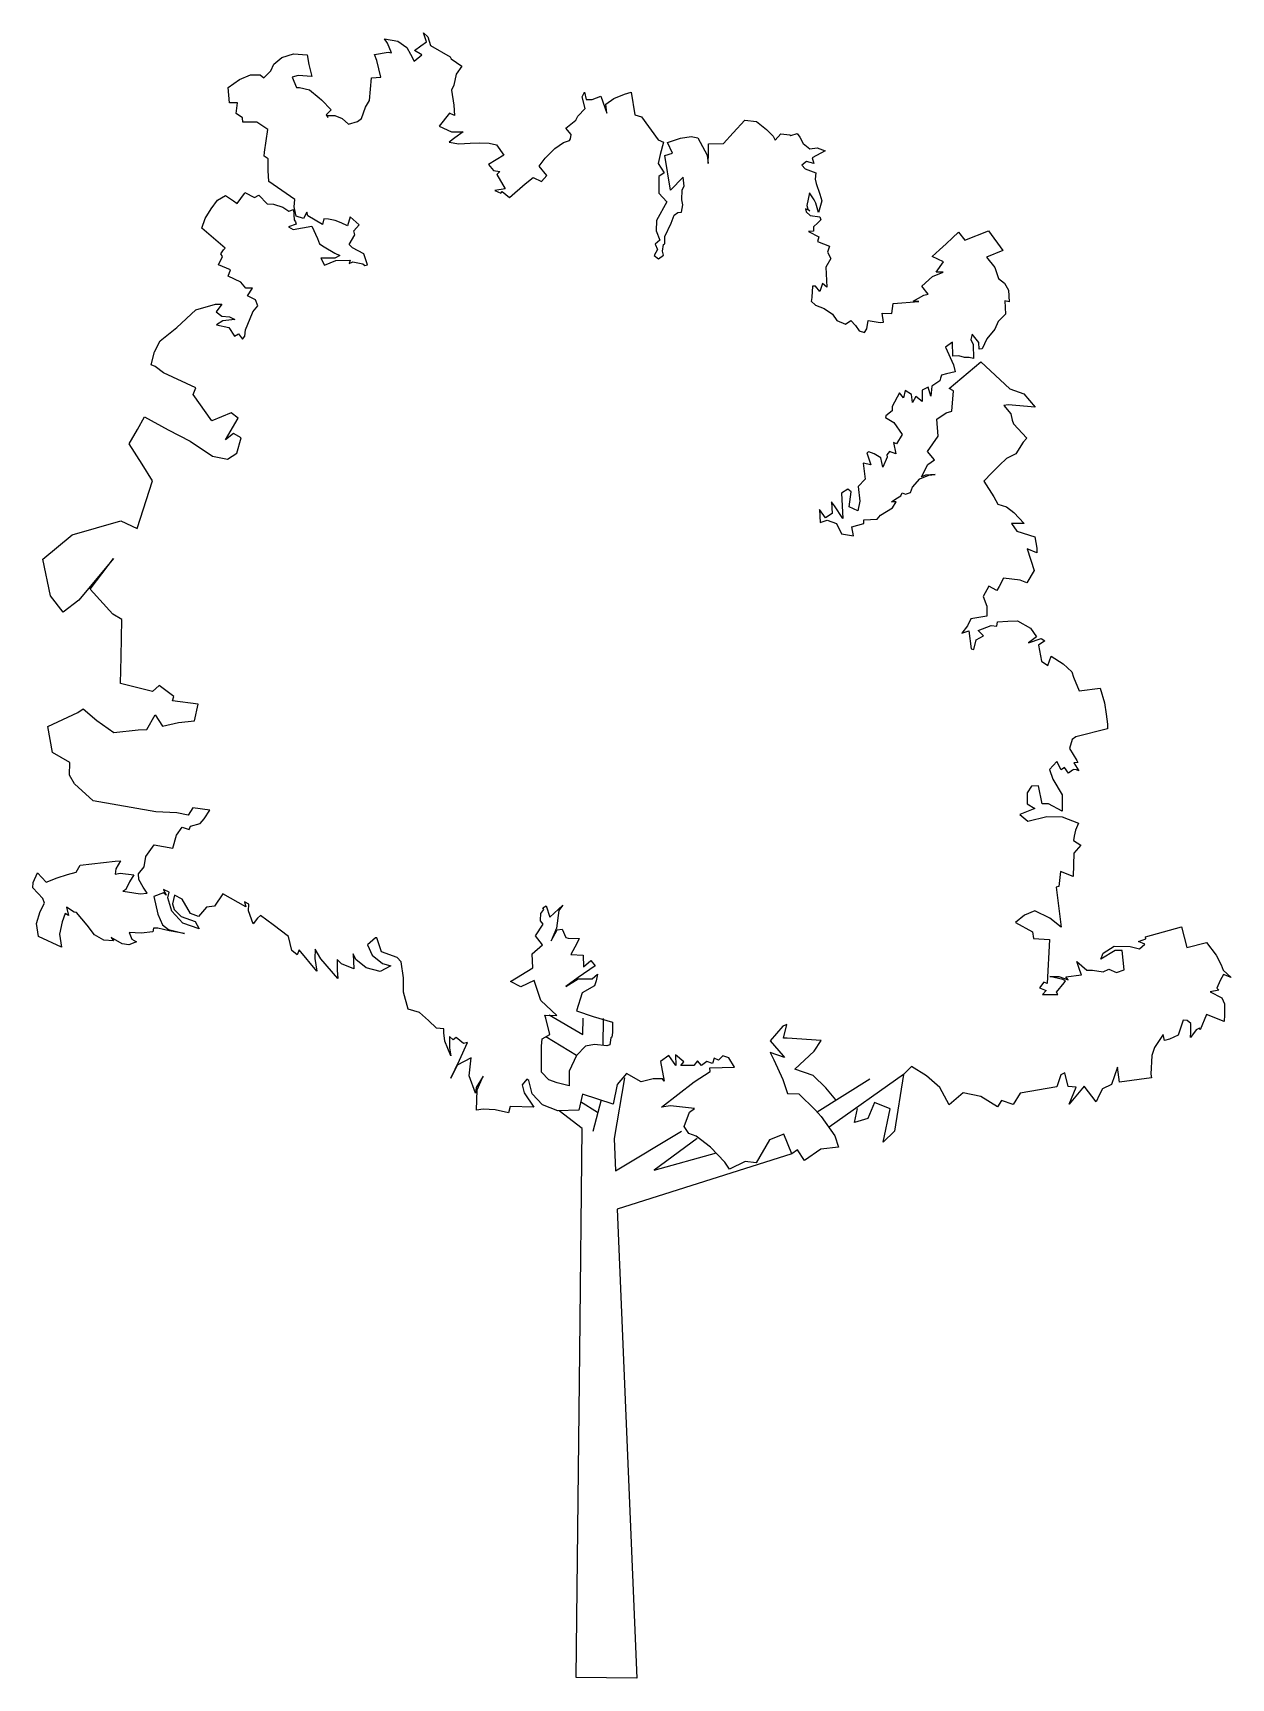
# Model space of a CAD drawing. Header units: millimetres. Extents: x -4087 to 3008, y 24 to 9766.
import ezdxf

# ---------------------------------------------------------------- set-up
doc = ezdxf.new("R2010")
doc.units = ezdxf.units.MM
doc.layers.add('PLN010018 1', color=253, linetype='Continuous')
doc.layers.add('PLN010018 2', color=241, linetype='Continuous')

msp = doc.modelspace()

# ---------------------------------------------------------------- linework, layer by layer
at = {"layer": 'PLN010018 1'}
for points in [[(-829.7, 3831.8), (-1030, 3949.2)], [(-829.6, 3835), (-828.8, 3930.4)], [(-710.3, 3929.7), (-713, 3770)], [(-868.5, 3710), (-1048.8, 3821.8)], [(-584.5, 3578.7), (-645, 3218.8), (-637.1, 3026.4), (-247.1, 3262.9)], [(869.6, 3569.4), (556.8, 3374.6)], [(1068.1, 3597.2), (627.1, 3285.9)], [(-742.8, 3372.2), (-845, 3435.9)], [(-722.8, 3448.3), (-772.2, 3260.5)], [(-510.9, 23.5), (-870, 27.6), (-847.9, 1956.1), (-835, 3277.6), (-971, 3382.4)], [(-153, 3218.6), (-407.7, 3031.3), (-38.7, 3134)], [(407.1, 3128.9), (-627.9, 2799.7), (-510.9, 23.5)]]:
    msp.add_lwpolyline(points, dxfattribs=at)
at = {"layer": 'PLN010018 2'}
for points in [[(-651, 3422.4), (-833.1, 3480.6), (-854.1, 3386.1), (-979.4, 3382.2), (-1068.4, 3419), (-1131.2, 3483.7), (-1151, 3561.5), (-1162.7, 3569.9), (-1189.6, 3537), (-1178.4, 3489), (-1119.8, 3403.5), (-1261.1, 3407.6), (-1270.9, 3370.6), (-1350, 3388.7), (-1419.7, 3392.8), (-1461, 3386.7), (-1456.9, 3507.1), (-1419.9, 3587.3), (-1461.7, 3521.6), (-1466.7, 3487.8), (-1504, 3589.4), (-1492, 3696.4), (-1574, 3653.8), (-1612.2, 3576.9), (-1561.4, 3683.4), (-1513.7, 3787.2), (-1536.4, 3781.8), (-1579.6, 3817.1), (-1599, 3802.2), (-1619.7, 3822.2), (-1620.1, 3755.2), (-1611.2, 3708.3), (-1646.8, 3794.9), (-1654.5, 3844), (-1654.1, 3868), (-1696.3, 3872.3), (-1745, 3917.1), (-1797.1, 3965.1), (-1865.7, 3984.8), (-1891.5, 4085.3), (-1893.2, 4171), (-1906, 4264.7), (-1929.2, 4291.4), (-2021.9, 4323.6), (-2049.7, 4406.6), (-2059.1, 4407), (-2105.2, 4365.7), (-2077, 4304.3), (-2017.5, 4255.3), (-1967.2, 4241.9), (-2031.4, 4207), (-2114.2, 4229), (-2173.7, 4278), (-2190.3, 4312.2), (-2186.4, 4224.4), (-2258.6, 4253.9), (-2285.9, 4278.9), (-2285.9, 4216.5), (-2281.1, 4165.3), (-2381, 4281.8), (-2414.8, 4340.3), (-2416.7, 4284.3), (-2405.7, 4210.4), (-2510.1, 4335.8), (-2522.5, 4306.6), (-2553.7, 4331.2), (-2573.7, 4414.7), (-2664.5, 4484.5), (-2738.2, 4540.1), (-2756.4, 4523), (-2783.3, 4490.4), (-2809.8, 4567.9), (-2807.4, 4607.2), (-2834, 4620.6), (-2825.8, 4590.6), (-2962.3, 4667.9), (-3012, 4595.1), (-3057.9, 4588.3), (-3105.4, 4534.2), (-3153.3, 4550.5), (-3202.5, 4636.4), (-3248.9, 4659.1), (-3261.1, 4608.6), (-3250.2, 4575.2), (-3208.6, 4534.3), (-3125.3, 4504.3), (-3101.8, 4459.7), (-3199.4, 4494.9), (-3263.5, 4565.1), (-3287.3, 4643.8), (-3280, 4677.6), (-3312.5, 4693.2), (-3298.3, 4659.5), (-3313.7, 4672.8), (-3370.2, 4650.9), (-3347.6, 4548.2), (-3320.2, 4483.7), (-3283.4, 4455.8), (-3189.1, 4432.3), (-3279.7, 4447.9), (-3346, 4465.1), (-3372.9, 4464), (-3376, 4442.8), (-3445.6, 4434.8), (-3516.6, 4438.4), (-3500.7, 4399.1), (-3472.7, 4382.5), (-3519.6, 4365.9), (-3557.5, 4370.9), (-3623.6, 4408.4), (-3609.6, 4389), (-3666.5, 4393.3), (-3721.9, 4424.7), (-3766, 4481.6), (-3828.2, 4557.4), (-3842.4, 4558.7), (-3887.5, 4589.6), (-3876.2, 4539.1), (-3894.7, 4551.1), (-3914.3, 4501.7), (-3930, 4429.6), (-3917.1, 4351.2), (-4053, 4414.4), (-4065.9, 4492.7), (-4043.3, 4562.6), (-4017.6, 4612.4), (-4028, 4640.2), (-4086.7, 4702.6), (-4084.8, 4734.8), (-4059.3, 4791.7), (-4009, 4737.3), (-3943.5, 4762.2), (-3882.1, 4782.1), (-3830.5, 4795.5), (-3806.9, 4837.3), (-3599.7, 4861.4), (-3568.2, 4863), (-3594.8, 4815.7), (-3600.1, 4783.3), (-3569.6, 4790.2), (-3488.4, 4779.8), (-3514.8, 4738.7), (-3537.3, 4693.7), (-3555, 4683.2), (-3526.3, 4679.2), (-3451.7, 4666.7), (-3410, 4671.5), (-3434.2, 4706.8), (-3459.8, 4752.5), (-3461.3, 4785.4), (-3428.5, 4827.8), (-3417.5, 4888.5), (-3368.3, 4958), (-3257.9, 4938.5), (-3235.8, 5015.1), (-3202.5, 5062.5), (-3160.7, 5047.9), (-3153.6, 5068.2), (-3095.6, 5083.8), (-3072.5, 5112.2), (-3039.8, 5163.9), (-3139, 5177.3), (-3167.2, 5133.5), (-3234.1, 5147.9), (-3358.9, 5152.6), (-3729.5, 5219.2), (-3839.9, 5318.9), (-3870.9, 5370.6), (-3867.6, 5445.3), (-3971.5, 5504.4), (-3998.4, 5658.5), (-3820.4, 5741.6), (-3789.4, 5762.5), (-3708.3, 5694.6), (-3607, 5623.6), (-3464.3, 5638.2), (-3412.6, 5640.4), (-3363.4, 5728.5), (-3320.3, 5660.8), (-3224.9, 5682.3), (-3129, 5692.8), (-3108.7, 5790), (-3260.2, 5809.6), (-3252.9, 5836.6), (-3339.1, 5901.6), (-3378.1, 5865.5), (-3568, 5913.4), (-3563.8, 6071.2), (-3559.5, 6292.4), (-3612.9, 6324.6), (-3748.1, 6471.7), (-3609.7, 6652.8), (-3815.7, 6406.4), (-3907.2, 6335.7), (-3981.6, 6431.7), (-4028, 6649.4), (-3853.3, 6794.3), (-3566.6, 6875.6), (-3468.9, 6831), (-3377.6, 7112.8), (-3439.8, 7211.3), (-3517.7, 7333.1), (-3468.1, 7417.2), (-3425.2, 7492), (-3285.8, 7415.2), (-3155.7, 7348.4), (-3023.2, 7260.3), (-2934, 7241.5), (-2880, 7276.4), (-2853, 7367.8), (-2898.2, 7394.5), (-2947.2, 7356.4), (-2870.4, 7484.5), (-2912.3, 7515.8), (-3027, 7468.3), (-3138.6, 7624.4), (-3121.4, 7663.1), (-3312.5, 7752.7), (-3363.4, 7791.2), (-3385.9, 7799.3), (-3366.6, 7877.7), (-3333.2, 7941.6), (-3234.7, 8021.8), (-3122.6, 8126.2), (-3006.4, 8160), (-2968.5, 8158.7), (-3002, 8113.9), (-2967.5, 8088.4), (-2922.9, 8083.8), (-2891.7, 8069.2), (-2962.9, 8059.8), (-2999.7, 8037.6), (-2925.7, 8020.9), (-2893.6, 7970.4), (-2868.9, 7983.7), (-2846.1, 7952.7), (-2832, 7969.8), (-2828.3, 8006.5), (-2787.4, 8107.2), (-2783.6, 8114.6), (-2753.9, 8149), (-2768.5, 8185.5), (-2815.1, 8208.2), (-2786.4, 8253.3), (-2826.2, 8255), (-2855.7, 8289.6), (-2929.9, 8325.2), (-2917.3, 8362.6), (-2987.5, 8392.2), (-2963.9, 8440.9), (-2973.8, 8456.9), (-2958.3, 8481.7), (-2947.8, 8491.5), (-3086.8, 8609.6), (-3066.5, 8666.5), (-3030.8, 8723.9), (-2993.7, 8776), (-2946.8, 8802.2), (-2899.4, 8770.4), (-2877.7, 8755.9), (-2834, 8814.1), (-2831.1, 8820.6), (-2774.2, 8791.4), (-2748.2, 8805.4), (-2699.8, 8752.8), (-2663, 8751.7), (-2606.4, 8734.6), (-2572.3, 8710.2), (-2544.4, 8719.3), (-2540.6, 8658.9), (-2532.1, 8646.2), (-2527.8, 8632.8), (-2573.2, 8617.9), (-2544.7, 8601.2), (-2435.6, 8621.4), (-2402.5, 8548.6), (-2390.1, 8516.3), (-2361.7, 8498.9), (-2299.8, 8460.8), (-2269.4, 8448.4), (-2299, 8431.4), (-2381.9, 8432), (-2360.3, 8389.7), (-2293.3, 8417.7), (-2208.8, 8420.1), (-2214.4, 8400.5), (-2192.3, 8410.3), (-2132.3, 8399.2), (-2122.1, 8388.4), (-2105.5, 8391.7), (-2127.6, 8456.5), (-2195.3, 8493.8), (-2213.6, 8513.1), (-2181.1, 8570.1), (-2186.9, 8592.7), (-2155.6, 8629.8), (-2208.2, 8676.3), (-2224.5, 8623.2), (-2261.9, 8641.2), (-2297.9, 8654.3), (-2336.4, 8662.8), (-2364.8, 8665.3), (-2371.9, 8630.7), (-2458.7, 8681.9), (-2465.6, 8704.3), (-2484.8, 8666.8), (-2527.6, 8681.4), (-2539.7, 8735.2), (-2535.7, 8779.2), (-2689.4, 8885.4), (-2692.8, 8951.7), (-2693.3, 9020), (-2718.1, 9035.5), (-2715.3, 9059.7), (-2694.9, 9193.4), (-2761.2, 9236.3), (-2843.2, 9236.3), (-2845.5, 9262.8), (-2882.6, 9288.2), (-2876, 9350.9), (-2922.4, 9350.9), (-2930, 9442.4), (-2863.7, 9490.5), (-2798.5, 9517.6), (-2741.7, 9517.6), (-2720.1, 9499.4), (-2678.8, 9540.4), (-2659.6, 9580.7), (-2612.6, 9620.8), (-2543.4, 9641.4), (-2462.1, 9635), (-2453.5, 9579.3), (-2434.8, 9507.5), (-2516.1, 9513.8), (-2550.7, 9503.6), (-2526.1, 9443.4), (-2507.8, 9443.4), (-2449.6, 9429), (-2391.6, 9382), (-2377.7, 9369.1), (-2320.9, 9309.6), (-2350.7, 9279.9), (-2340.8, 9265.5), (-2342.9, 9276.2), (-2298, 9276.2), (-2254.6, 9259.3), (-2218.8, 9225.8), (-2165.6, 9241.8), (-2140.2, 9259.1), (-2117.9, 9326.1), (-2093, 9365.6), (-2081.4, 9499), (-2027.2, 9504.6), (-2050.2, 9603.1), (-2065, 9638.4), (-1983.3, 9650.9), (-1964.4, 9647.5), (-1986.3, 9705.4), (-2004, 9730.4), (-1925.9, 9716.3), (-1872.1, 9679.2), (-1850.7, 9639.9), (-1829.4, 9598.6), (-1784.2, 9635.1), (-1826.7, 9660.6), (-1789.3, 9688.7), (-1756.7, 9712.9), (-1774.2, 9765.7), (-1748, 9741.6), (-1732, 9690.3), (-1615.2, 9623.1), (-1609.3, 9611.8), (-1547.1, 9569), (-1581.4, 9521.9), (-1594.3, 9457.2), (-1608.5, 9426.3), (-1594.4, 9337.1), (-1590.4, 9277.3), (-1620.6, 9290), (-1681.2, 9214.1), (-1607.9, 9179.3), (-1539.9, 9179.3), (-1587.6, 9144.2), (-1622.4, 9118.6), (-1565.4, 9108.9), (-1496.9, 9113.6), (-1442, 9115.5), (-1385.1, 9113.5), (-1341.7, 9102), (-1298.1, 9042.5), (-1388.3, 8986.7), (-1359.7, 8951.8), (-1321.4, 8944.1), (-1338.9, 8927.4), (-1290.3, 8841.9), (-1352.4, 8833.2), (-1316.8, 8816.7), (-1307.2, 8827.1), (-1265.3, 8791.5), (-1172.3, 8871.8), (-1124.3, 8909.1), (-1075.2, 8886.1), (-1042.9, 8921.5), (-1089.4, 8976), (-1054.2, 9023.3), (-995.6, 9081.7), (-944.3, 9116.3), (-910.1, 9128.6), (-904.5, 9138.1), (-899.7, 9164.2), (-932, 9201.4), (-871.4, 9248.6), (-859.5, 9272), (-816.5, 9318.2), (-834.3, 9386.8), (-821.6, 9415.5), (-811, 9372), (-776.2, 9371.8), (-724.6, 9390.3), (-689.3, 9290.3), (-693.6, 9344.2), (-647.1, 9378.1), (-583.2, 9402.5), (-545.1, 9414.5), (-522.1, 9280.8), (-483.4, 9268.6), (-385.4, 9133.4), (-353.8, 9119.4), (-372.8, 9045.5), (-384.5, 8992.6), (-348, 8937.9), (-380.5, 8915.4), (-380, 8816.8), (-333.6, 8764.8), (-394.2, 8655.2), (-396.6, 8594.5), (-373.8, 8538.8), (-402.6, 8515.1), (-388.8, 8483.2), (-407.6, 8448.2), (-383.1, 8427.6), (-353.8, 8449.6), (-358.5, 8473.9), (-352.7, 8512.6), (-345, 8516), (-344.1, 8560.9), (-308.3, 8639.6), (-289.1, 8686.1), (-268.7, 8701.9), (-246.6, 8703.3), (-238.7, 8747.1), (-244.1, 8777.5), (-241.4, 8836), (-231, 8857.6), (-236.8, 8911.5), (-311.6, 8834), (-345.1, 9040.6), (-299.8, 9053.1), (-329.9, 9116.8), (-251.9, 9142.6), (-188.6, 9151.5), (-148.7, 9144.5), (-93.6, 9041.7), (-88, 8992), (-87.1, 9051.6), (-86.2, 9109.5), (3.2, 9111), (59, 9174.6), (129.2, 9249.7), (198.6, 9241.8), (256.2, 9193.5), (296.1, 9154.2), (308.7, 9131.3), (341.6, 9168.2), (394.9, 9161.6), (400.5, 9158.7), (438.2, 9170.6), (454.5, 9148.4), (473.4, 9111.3), (513, 9079.7), (556.6, 9084.3), (603.4, 9066.9), (527, 9026.3), (537, 8992.8), (493, 9004.2), (466, 8982.8), (485.5, 8961.6), (549, 8937), (545.3, 8898.9), (550.9, 8874.7), (572.8, 8810.4), (584.3, 8770.5), (564.7, 8702), (549.5, 8757.9), (538.8, 8776.8), (512.5, 8818), (496.3, 8743.6), (502.3, 8721.6), (514.4, 8713), (488, 8723.4), (491.5, 8706), (515.9, 8685.3), (572.2, 8677), (579.3, 8658.5), (561.1, 8641.6), (535, 8617.4), (535.5, 8592.1), (505.8, 8589.7), (567.6, 8558.5), (559.3, 8529.9), (630.6, 8502), (617.4, 8468.2), (637.1, 8429.6), (608.8, 8377.9), (614.4, 8260.6), (588.6, 8281.1), (572, 8235.2), (546.9, 8265.5), (529.1, 8265.4), (525.6, 8200.9), (522.8, 8185.2), (521.4, 8177.2), (547.2, 8153.4), (597.7, 8133.5), (646.9, 8099.4), (674.1, 8063.2), (724.6, 8041.4), (756.7, 8063.6), (783.9, 8032.5), (805.5, 8001.9), (838.1, 7991.6), (851.6, 8013.9), (858.4, 8062.4), (930.6, 8051.1), (950.4, 8053), (941.3, 8106.9), (998.1, 8104.5), (1007.8, 8163.1), (1158.7, 8174.7), (1124.7, 8177.9), (1188, 8211.9), (1213.4, 8219.4), (1177.1, 8265.6), (1239.9, 8322.4), (1303.8, 8349.8), (1261.9, 8349.7), (1305.9, 8410.1), (1238.6, 8440.8), (1280.6, 8480.2), (1320.4, 8517.6), (1359, 8552.8), (1394.8, 8585.8), (1432.1, 8537.7), (1571.5, 8593.2), (1655.4, 8477.8), (1559.2, 8437.2), (1608.4, 8376.5), (1630.8, 8310.6), (1666.3, 8284.2), (1690.6, 8242.4), (1694.4, 8173.9), (1667.9, 8179.9), (1672.5, 8099.5), (1629.1, 8056.7), (1608.1, 8011.7), (1561.4, 7953.3), (1534.8, 7894.3), (1516.1, 7893.3), (1514, 7932.8), (1474.7, 7982.1), (1466.8, 7950.1), (1479.8, 7920.7), (1482.3, 7837), (1457.2, 7844.5), (1429.5, 7843.1), (1396.7, 7853.3), (1360.6, 7851.5), (1358.1, 7935.2), (1316.6, 7904.6), (1365.1, 7799.5), (1374.5, 7758.5), (1322.3, 7746.4), (1294, 7738.1), (1287.7, 7721.6), (1283.3, 7705.6), (1235.6, 7674.7), (1230, 7615.1), (1213.7, 7667.7), (1177.9, 7649.3), (1178.2, 7582.7), (1141.8, 7613.1), (1121, 7576.8), (1114.7, 7624.4), (1078.8, 7647.5), (1068.1, 7604.1), (1044.8, 7634.7), (1000.2, 7553.9), (1000.2, 7527.7), (962.7, 7497.3), (960.8, 7487.6), (1010.1, 7458.3), (1060.5, 7387.8), (1027.4, 7331.9), (1008.5, 7340.1), (1023.7, 7274.1), (985.6, 7287.1), (969.3, 7267.6), (971.6, 7253.1), (946.6, 7194.6), (933.7, 7249.4), (894.6, 7272.9), (863, 7285.9), (850.9, 7279.1), (874.8, 7208.4), (829.9, 7217.1), (841.2, 7122.9), (799.8, 7080), (809.7, 6992.1), (797, 6936), (745.6, 6959.3), (758.3, 7048.1), (738.8, 7063.4), (700.7, 7039.6), (708.5, 6890.1), (660.5, 6964.7), (642.7, 6988.4), (646.4, 6919.7), (606.6, 6893.7), (570.8, 6943), (573.8, 6866.8), (616.7, 6880.8), (672, 6860), (701.3, 6800.4), (772, 6787), (763.1, 6839.9), (833.9, 6860.5), (833, 6882.1), (911.7, 6885.6), (932.5, 6909.2), (1003.9, 6952.7), (1024.6, 6988.8), (996.7, 6988.3), (1022.2, 7007.6), (1051.9, 7023.6), (1060.9, 7042.7), (1079.4, 7034), (1109.7, 7044.4), (1121.9, 7076.4), (1163.9, 7124.2), (1219.1, 7146.4), (1255.2, 7150.9), (1197.5, 7147.1), (1175.1, 7137), (1212.4, 7210.1), (1252.6, 7236.9), (1209.9, 7286), (1273, 7377.9), (1265, 7479.2), (1320.9, 7516.2), (1354.3, 7526.3), (1363.7, 7646), (1338.1, 7660.3), (1525.6, 7817.5), (1697.8, 7657.8), (1779.9, 7628.5), (1848.2, 7550.4), (1688.3, 7562.7), (1661.3, 7559.3), (1704.4, 7510.2), (1712.3, 7472.8), (1720.3, 7451), (1798.7, 7365.3), (1775.8, 7342.5), (1732.9, 7272.7), (1678.8, 7244.6), (1635.9, 7206.2), (1591.5, 7160.3), (1544.7, 7112.2), (1603, 7018.1), (1626.8, 6975), (1678.1, 6959.3), (1721.4, 6926.6), (1782.5, 6860.7), (1707.3, 6860.7), (1739.4, 6814.4), (1846, 6782.1), (1856.9, 6714.9), (1856.7, 6686), (1801, 6711.2), (1842.1, 6582.8), (1798.3, 6510), (1758.3, 6525.1), (1660, 6537.2), (1634.9, 6488.3), (1621.2, 6464.8), (1572.6, 6489.9), (1540.8, 6428.2), (1562.5, 6371.7), (1562.5, 6311.6), (1466.5, 6295.1), (1447.5, 6254.8), (1414, 6211.4), (1455.6, 6225.2), (1469.8, 6117.8), (1484.5, 6114.4), (1497.7, 6171), (1541.8, 6194.9), (1511.1, 6227), (1588.1, 6256.1), (1620.6, 6252.5), (1624.7, 6278.5), (1686.9, 6282.5), (1742.6, 6283.9), (1821.1, 6240.1), (1854.9, 6189), (1808.4, 6154.7), (1883.7, 6180.3), (1905.7, 6165), (1867.3, 6141), (1884.3, 6044.8), (1922, 6020), (1942.5, 6075.4), (2014.2, 6029.1), (2065.5, 5982.5), (2075.7, 5951.5), (2109.1, 5868.8), (2232.1, 5884.8), (2257.8, 5798.5), (2268.7, 5732), (2276.6, 5671.6), (2276.6, 5644), (2088, 5598.3), (2066.3, 5581.9), (2051.5, 5528.2), (2093.6, 5457.7), (2100.7, 5445.8), (2075.9, 5443.9), (2105.9, 5396), (2092.3, 5402.6), (2077, 5402.9), (2068.6, 5400), (2044.7, 5381.3), (2020.6, 5415.8), (2002, 5402.7), (1977, 5451.9), (1933.3, 5404.6), (1951.4, 5346.9), (2008.2, 5254.2), (2008.4, 5157.9), (1926.6, 5201.5), (1890, 5201.4), (1866.6, 5306.5), (1825.7, 5306.1), (1801.3, 5265.1), (1800.4, 5200.6), (1846.6, 5172.5), (1756.6, 5138.3), (1804.3, 5097.9), (1917.3, 5124.6), (2007.5, 5124.2), (2103.6, 5085.2), (2087.4, 5044), (2078.6, 5009.4), (2073.8, 4984.1), (2117.8, 4956.3), (2076, 4909.2), (2072.8, 4769.4), (1998.5, 4799.5), (1987.1, 4710.1), (1972.4, 4707.2), (2002.2, 4471.2), (1933.8, 4523.8), (1846.3, 4566.1), (1784, 4541.6), (1731.6, 4498.7), (1832.9, 4442.2), (1837.3, 4402.6), (1932.4, 4397.7), (1918.8, 4135.8), (1898.2, 4145.4), (1873.8, 4111.7), (1913.2, 4095.9), (1890.6, 4071.1), (1982.6, 4071.6), (1973.7, 4086), (2020.2, 4141.2), (2026.4, 4152.2), (2011.3, 4160.6), (1935.2, 4177.4), (1961.7, 4178.7), (1987.2, 4178.7), (2042.3, 4158.2), (2030.2, 4176.7), (2122.3, 4188.9), (2112.3, 4213.4), (2094.9, 4267.6), (2153.2, 4215.1), (2186.5, 4216.2), (2250.5, 4205.4), (2283, 4221.5), (2329.6, 4201.3), (2375.4, 4218.2), (2362.5, 4331.4), (2321.7, 4331.4), (2236.6, 4280.7), (2250.1, 4317), (2315.5, 4357.2), (2409.9, 4356.6), (2464.6, 4341.9), (2497.3, 4369.6), (2459.8, 4384.9), (2503.6, 4400.3), (2501.5, 4412.9), (2714.6, 4472.3), (2745.8, 4349.8), (2861.7, 4379.2), (2918.9, 4304.4), (2949.3, 4247.2), (2961.1, 4216), (3007.9, 4171.3), (2963.1, 4189.5), (2943.9, 4154.2), (2923.7, 4109.3), (2935.3, 4097.1), (2884.3, 4087.3), (2952.8, 4051.1), (2968.5, 4016.2), (2969.6, 3951), (2966, 3911.5), (2862.3, 3953.9), (2824.4, 3861.4), (2820.3, 3873.1), (2801.4, 3861.7), (2767.1, 3816.7), (2768.7, 3849.2), (2768.7, 3899.1), (2746.9, 3916.6), (2724.9, 3920.2), (2694.5, 3831.4), (2643.5, 3806.1), (2614.2, 3798.8), (2605.5, 3835.6), (2555.2, 3757.7), (2539.2, 3710.3), (2532.5, 3599.5), (2537.4, 3577.3), (2346.6, 3553.2), (2334.7, 3641.4), (2300.6, 3539.5), (2245.9, 3513.6), (2227.6, 3474.5), (2209.3, 3435.4), (2137.4, 3528.5), (2049.2, 3422.6), (2091.2, 3523.1), (2043.4, 3526.7), (2023.5, 3607.3), (2000.6, 3595.9), (1975.8, 3523.9), (1759, 3487.1), (1718.4, 3419.8), (1649.3, 3443.3), (1625.7, 3405.8), (1526.1, 3467.3), (1421.8, 3489.8), (1339.3, 3418.7), (1283.4, 3521.1), (1205.2, 3589.1), (1115.5, 3644.8), (1067.5, 3598.5), (1014.3, 3261.6), (948.3, 3196.2), (988.6, 3394.1), (895.6, 3432.4), (856.8, 3336.3), (777.1, 3313.2), (796.7, 3395.8)], [(-868.5, 3710), (-912, 3618.5), (-911.1, 3529.9), (-982.6, 3547.5), (-1031.3, 3565.8), (-1074.3, 3612.1), (-1075.8, 3734.2), (-1075, 3765.7), (-1071.6, 3809.7), (-1025.9, 3833.9), (-1050.4, 3931.5), (-1055.1, 3950), (-985.2, 3947.9), (-1079.5, 4035.2), (-1118.5, 4155.4), (-1197.2, 4116.1), (-1259.6, 4147.9), (-1126.8, 4229.7), (-1131.5, 4313), (-1069.7, 4366.2), (-1110.9, 4419.6), (-1065.6, 4488.7), (-1081.6, 4507.5), (-1080.3, 4511.9), (-1078.8, 4551.2), (-1061.5, 4574), (-1067.4, 4585.5), (-1047.4, 4595.7), (-1026.8, 4530.2), (-948.3, 4600.2), (-973.2, 4568.5), (-986, 4464.2), (-1018.3, 4389.3), (-982.4, 4453.8), (-952.4, 4458.4), (-930.4, 4408.1), (-916.7, 4404.7), (-852.5, 4404.1), (-865.7, 4374), (-900.7, 4307.7), (-828.9, 4304.2), (-826.8, 4235.6), (-782.4, 4271.9), (-757, 4242.1), (-858.1, 4172.7), (-931.9, 4119), (-857.6, 4164.6), (-827.1, 4164.4), (-808.5, 4164.4), (-775.6, 4164.1), (-744.2, 4191.7), (-751.1, 4152.9), (-760.5, 4122.2), (-834, 4080.5), (-868.6, 3973.9), (-769.6, 3941.7), (-654.1, 3908.3), (-654.1, 3847.1), (-658.2, 3819.7), (-665.7, 3814.7), (-671.5, 3773.6), (-688.1, 3767.1), (-762, 3775.6), (-814.7, 3764.6), (-868.5, 3710)], [(667.1, 3447.4), (608.5, 3518.2), (532.9, 3591.5), (424.2, 3629.5), (539.2, 3736.3), (581.1, 3799.8), (379.7, 3813.8), (358.4, 3813.8), (377.2, 3893.7), (354.2, 3884.5), (279.6, 3796.3), (356.2, 3709.3), (363.5, 3698.1), (278, 3727.7), (300.8, 3684.2), (353.2, 3568.3), (381.6, 3486), (448.9, 3482.9), (545.1, 3387.7), (580.1, 3348.5), (660.7, 3234.2), (682.8, 3167.3), (578.6, 3156), (481.3, 3088.9), (440.1, 3152.4), (407.1, 3128.9), (360.5, 3245), (275.6, 3211), (196.4, 3075.2), (129.9, 3082.7), (37.3, 3036.4), (9.4, 3078), (-74.6, 3167.9), (-159.9, 3232.8), (-203.5, 3247.8), (-230.3, 3289.3), (-199.5, 3374.2), (-169.4, 3395.7), (-311.3, 3411.7), (-365.3, 3404.1), (-172.3, 3554.9), (-77.5, 3616.3), (-78.4, 3636.4), (68.4, 3641.2), (33.7, 3695.5), (-2.3, 3708.5), (-27.4, 3682), (-52.1, 3694.5), (-61.9, 3663.7), (-96.1, 3674.6), (-128.6, 3652), (-151.7, 3678.4), (-173.1, 3652), (-250.7, 3652), (-232.7, 3673.1), (-281.4, 3714.6), (-279.5, 3651.9), (-322.3, 3710.1), (-370.4, 3675.6), (-348.2, 3558.3), (-359.8, 3571.7), (-413.1, 3571.7), (-486, 3555.2), (-571.8, 3604.3), (-628, 3538.6), (-651, 3422.4)]]:
    msp.add_lwpolyline(points, dxfattribs=at)

doc.saveas('drawing.dxf')
